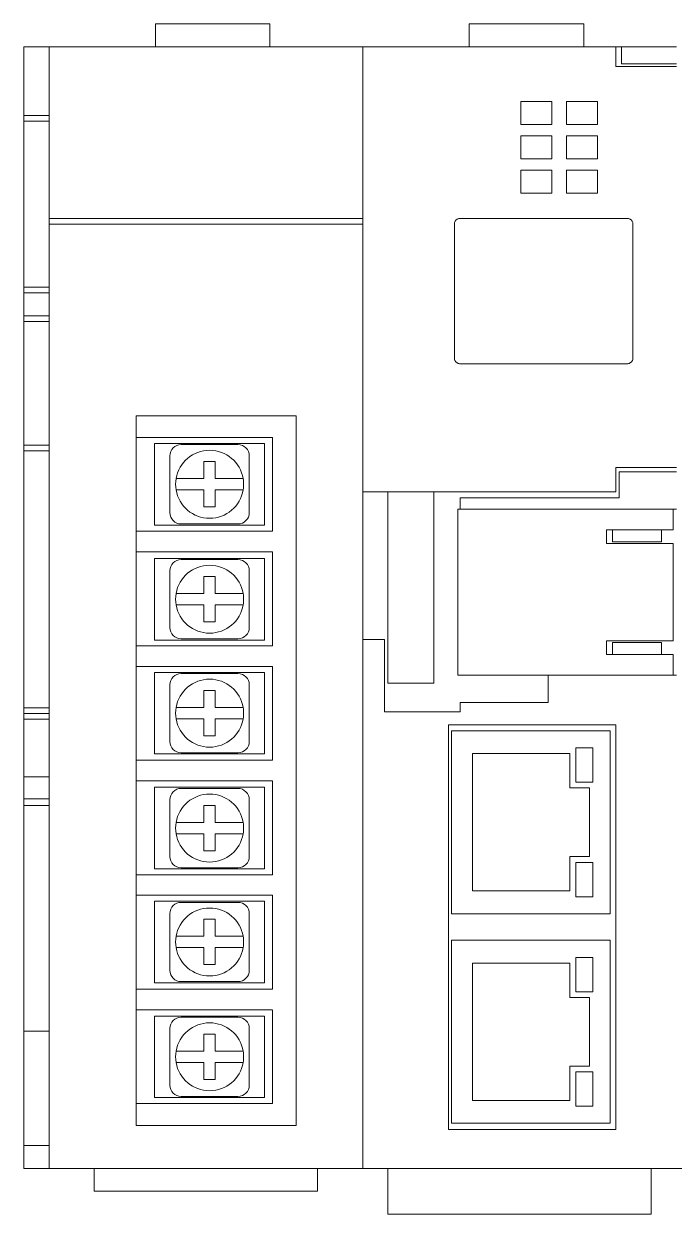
# Model space of a CAD drawing. Header units: millimetres. Extents: x 103 to 403, y 125 to 449.
# Drawn here: x 265.4 to 322.2, y 300.1 to 404.1 of the extents above; entities that cross this region are included whole.
import ezdxf

# ---------------------------------------------------------------- set-up
doc = ezdxf.new("R2010")
doc.units = ezdxf.units.MM
doc.layers.add('Top$1', color=7, linetype='Continuous', true_color=0xffffff)

msp = doc.modelspace()

# ---------------------------------------------------------------- linework, layer by layer
at = {"layer": 'Top$1', "color": 7, "linetype": 'Continuous', "lineweight": 18}
for p, q in [((276.929418, 402.088541), (276.929418, 404.088481)), ((286.929418, 404.088481), (276.929418, 404.088481)), ((286.929418, 404.088481), (286.929418, 402.088541)), ((314.329318, 404.088481), (304.329318, 404.088481)), ((304.329438, 402.088481), (304.329438, 404.088481)), ((314.329318, 404.088481), (314.329318, 402.088481)), ((265.429418, 402.088541), (265.429418, 396.088481)), ((267.629368, 402.088541), (265.429418, 402.088541)), ((267.629368, 402.088541), (295.029398, 402.088541)), ((267.629368, 387.088541), (267.629368, 402.088541)), ((267.629368, 402.088541), (295.029398, 402.088541)), ((295.029398, 387.088541), (295.029398, 402.088541)), ((295.029398, 402.088481), (295.029398, 363.188521)), ((317.129378, 402.088481), (295.029398, 402.088481)), ((317.629378, 402.088481), (317.129378, 402.088481)), ((317.129378, 400.348481), (317.129378, 402.088481)), ((317.629378, 400.588481), (317.629378, 402.088481)), ((317.629378, 402.088481), (322.429298, 402.088481)), ((322.429418, 400.588481), (317.629378, 400.588481)), ((322.429418, 400.348481), (317.129378, 400.348481)), ((308.829318, 397.288501), (308.829318, 395.288501)), ((311.529398, 397.288501), (308.829438, 397.288501)), ((311.529398, 395.288501), (311.529398, 397.288501)), ((315.529278, 397.288501), (312.829318, 397.288501)), ((312.829318, 397.288501), (312.829318, 395.288501)), ((315.529278, 395.288501), (315.529278, 397.288501)), ((265.429418, 396.088481), (267.629368, 396.088481)), ((265.429418, 396.088481), (265.429418, 395.588481)), ((265.429418, 395.588481), (267.629368, 395.588481)), ((265.429418, 395.588481), (265.429418, 381.088481)), ((308.829318, 395.288501), (311.529398, 395.288501)), ((312.829318, 395.288501), (315.529398, 395.288501)), ((308.829318, 394.288501), (308.829318, 392.288501)), ((311.529398, 394.288501), (308.829438, 394.288501)), ((311.529398, 392.288501), (311.529398, 394.288501)), ((312.829318, 394.288501), (312.829318, 392.288501)), ((315.529278, 394.288501), (312.829318, 394.288501)), ((315.529278, 392.288501), (315.529278, 394.288501)), ((308.829318, 392.288501), (311.529398, 392.288501)), ((312.829318, 392.288501), (315.529398, 392.288501)), ((308.829318, 391.288501), (308.829318, 389.288501)), ((311.529398, 391.288501), (308.829438, 391.288501)), ((311.529398, 389.288501), (311.529398, 391.288501)), ((312.829318, 391.288501), (312.829318, 389.288501)), ((315.529278, 391.288501), (312.829318, 391.288501)), ((315.529278, 389.288501), (315.529278, 391.288501)), ((308.829318, 389.288501), (311.529398, 389.288501)), ((312.829318, 389.288501), (315.529398, 389.288501)), ((267.629368, 387.088541), (267.629368, 386.588541)), ((295.029398, 387.088541), (267.629368, 387.088541)), ((295.029398, 387.088541), (295.029398, 386.588541)), ((303.124858, 386.882421), (303.096418, 386.838541)), ((303.157818, 386.923141), (303.124858, 386.882421)), ((303.194798, 386.960121), (303.157818, 386.923141)), ((303.235458, 386.993021), (303.194798, 386.960121)), ((303.279398, 387.021521), (303.235458, 386.993021)), ((303.326018, 387.045321), (303.279398, 387.021521)), ((303.374858, 387.064061), (303.326018, 387.045321)), ((303.425398, 387.077621), (303.374858, 387.064061)), ((303.477158, 387.085801), (303.425398, 387.077621)), ((303.529398, 387.088541), (303.477158, 387.085801)), ((318.129378, 387.088541), (303.529398, 387.088541)), ((318.181618, 387.085801), (318.129378, 387.088541)), ((318.233378, 387.077621), (318.181618, 387.085801)), ((318.283918, 387.064061), (318.233378, 387.077621)), ((318.332738, 387.045321), (318.283918, 387.064061)), ((318.379378, 387.021521), (318.332738, 387.045321)), ((318.423318, 386.993021), (318.379378, 387.021521)), ((318.463958, 386.960121), (318.423318, 386.993021)), ((318.500958, 386.923141), (318.463958, 386.960121)), ((318.533918, 386.882421), (318.500958, 386.923141)), ((318.562358, 386.838541), (318.533918, 386.882421)), ((295.029398, 386.588541), (267.629368, 386.588541)), ((267.629368, 304.088541), (267.629368, 386.588541)), ((295.029398, 304.088541), (295.029398, 386.588541)), ((303.032078, 386.640781), (303.029398, 386.588541)), ((303.029398, 386.588541), (303.029398, 374.888521)), ((303.040378, 386.692481), (303.032078, 386.640781)), ((303.053818, 386.743021), (303.040378, 386.692481)), ((303.072618, 386.791901), (303.053818, 386.743021)), ((303.096418, 386.838541), (303.072618, 386.791901)), ((318.586158, 386.791901), (318.562358, 386.838541)), ((318.604958, 386.743021), (318.586158, 386.791901)), ((318.618378, 386.692481), (318.604958, 386.743021)), ((318.626678, 386.640781), (318.618378, 386.692481)), ((318.629378, 386.588541), (318.626678, 386.640781)), ((318.629378, 374.888521), (318.629378, 386.588541)), ((265.429418, 380.588541), (265.429418, 381.088481)), ((265.429418, 381.088481), (267.629368, 381.088481)), ((265.429418, 378.588541), (265.429418, 380.588541)), ((267.629368, 380.588541), (265.429418, 380.588541)), ((265.429418, 378.088481), (265.429418, 378.588541)), ((267.629368, 378.588541), (265.429418, 378.588541)), ((265.429418, 378.088481), (265.429418, 367.288501)), ((267.629368, 378.088481), (265.429418, 378.088481)), ((303.029398, 374.888521), (303.032078, 374.836281)), ((303.032078, 374.836281), (303.040378, 374.784581)), ((303.040378, 374.784581), (303.053818, 374.734041)), ((303.053818, 374.734041), (303.072618, 374.685161)), ((303.072618, 374.685161), (303.096418, 374.638521)), ((303.096418, 374.638521), (303.124858, 374.594641)), ((303.124858, 374.594641), (303.157818, 374.553941)), ((303.157818, 374.553941), (303.194798, 374.516941)), ((303.194798, 374.516941), (303.235458, 374.484041)), ((303.235458, 374.484041), (303.279398, 374.455541)), ((303.279398, 374.455541), (303.326018, 374.431741)), ((303.326018, 374.431741), (303.374858, 374.413001)), ((303.374858, 374.413001), (303.425398, 374.399461)), ((318.233378, 374.399461), (318.283918, 374.413001)), ((318.283918, 374.413001), (318.332738, 374.431741)), ((318.332738, 374.431741), (318.379378, 374.455541)), ((318.379378, 374.455541), (318.423318, 374.484041)), ((318.423318, 374.484041), (318.463958, 374.516941)), ((318.463958, 374.516941), (318.500958, 374.553941)), ((318.500958, 374.553941), (318.533918, 374.594641)), ((318.533918, 374.594641), (318.562358, 374.638521)), ((318.562358, 374.638521), (318.586158, 374.685161)), ((318.586158, 374.685161), (318.604958, 374.734041)), ((318.604958, 374.734041), (318.618378, 374.784581)), ((318.618378, 374.784581), (318.626678, 374.836281)), ((318.626678, 374.836281), (318.629378, 374.888521)), ((303.425398, 374.399461), (303.477158, 374.391281)), ((303.477158, 374.391281), (303.529398, 374.388521)), ((303.529398, 374.388521), (318.129378, 374.388521)), ((318.129378, 374.388521), (318.181618, 374.391281)), ((318.181618, 374.391281), (318.233378, 374.399461)), ((289.229348, 369.848481), (275.229348, 369.848481)), ((275.229468, 369.848481), (275.229468, 307.848551)), ((289.229348, 307.848551), (289.229348, 369.848481)), ((265.429418, 366.788501), (265.429418, 367.288501)), ((267.629368, 367.288501), (265.429418, 367.288501)), ((287.139348, 367.948521), (275.229468, 367.948521)), ((286.456378, 367.420321), (276.854328, 367.420231)), ((276.854328, 367.420231), (276.854448, 360.292971)), ((284.130088, 367.321401), (279.180628, 367.321341)), ((286.456498, 360.293081), (286.456378, 367.420341)), ((287.139348, 359.748581), (287.139348, 367.948521)), ((267.629368, 366.788501), (265.429418, 366.788501)), ((265.429418, 366.788501), (265.429418, 344.338541)), ((278.190878, 366.331381), (278.190878, 361.381891)), ((285.120078, 361.381951), (285.120078, 366.331471)), ((282.150468, 365.836481), (281.160608, 365.836481)), ((281.160608, 365.836441), (281.160608, 364.713921)), ((282.150468, 364.713951), (282.150468, 365.836481)), ((317.129378, 363.188521), (317.129378, 365.338541)), ((317.129378, 365.338541), (322.429418, 365.338541)), ((280.798298, 364.351641), (278.727258, 364.351611)), ((281.160608, 364.351611), (280.798298, 364.351611)), ((281.160608, 364.713921), (281.160608, 364.351611)), ((282.150598, 364.351611), (282.150598, 364.713921)), ((282.512898, 364.351611), (282.150598, 364.351611)), ((284.583698, 364.351641), (282.512898, 364.351611)), ((317.429418, 362.688521), (317.429418, 364.938521)), ((317.429418, 364.938521), (322.429418, 364.938521)), ((278.727258, 363.361591), (280.798298, 363.361621)), ((280.798298, 363.361621), (281.160608, 363.361621)), ((281.160608, 363.361651), (281.160608, 362.999321)), ((281.160608, 362.999381), (281.160608, 361.876881)), ((282.150598, 363.361741), (282.512898, 363.361741)), ((282.150598, 362.999411), (282.150598, 363.361741)), ((282.150598, 361.876821), (282.150598, 362.999321)), ((282.512898, 363.361741), (284.583698, 363.361741)), ((295.029398, 363.188521), (295.029398, 350.288501)), ((295.029398, 363.188521), (317.129378, 363.188521)), ((297.229338, 363.188521), (297.229338, 346.473481)), ((297.229338, 363.188521), (297.229338, 346.473481)), ((301.229338, 363.188521), (301.229338, 346.473481)), ((301.229338, 346.473481), (301.229338, 363.188521)), ((303.529398, 361.688521), (303.529398, 362.688521)), ((303.529398, 362.688521), (317.429418, 362.688521)), ((281.160728, 361.876881), (282.150598, 361.876881)), ((303.329318, 361.688521), (322.129378, 361.688521)), ((303.329318, 347.188521), (303.329318, 361.688521)), ((322.429418, 361.688521), (303.529398, 361.688521)), ((322.129378, 361.688521), (322.129378, 359.888521)), ((276.854448, 360.292901), (286.456498, 360.293011)), ((279.180748, 360.391961), (284.130208, 360.392021)), ((316.329318, 359.888521), (316.329318, 358.688521)), ((322.129378, 359.888521), (316.329318, 359.888521)), ((316.829318, 358.838481), (316.829318, 359.888521)), ((316.829318, 359.888521), (321.129378, 359.888521)), ((321.129378, 359.888521), (321.129378, 358.838481)), ((287.139348, 359.748581), (275.229468, 359.748581)), ((321.129378, 358.838481), (316.829318, 358.838481)), ((287.139348, 357.948521), (275.229468, 357.948521)), ((287.139348, 349.748581), (287.139348, 357.948521)), ((316.329318, 358.688521), (322.129378, 358.688521)), ((322.129378, 358.688521), (322.129378, 350.188521)), ((286.456548, 357.381011), (276.854498, 357.380921)), ((276.854498, 357.380971), (276.854628, 350.253711)), ((284.130258, 357.282091), (279.180798, 357.282031)), ((286.456678, 350.253771), (286.456548, 357.381031)), ((278.191048, 356.292071), (278.191048, 351.342581)), ((282.150648, 355.797171), (281.160778, 355.797171)), ((281.160778, 355.797141), (281.160778, 354.674611)), ((282.150648, 354.674641), (282.150648, 355.797171)), ((285.120248, 351.342641), (285.120248, 356.292161)), ((281.160778, 354.674611), (281.160778, 354.312301)), ((282.150768, 354.312301), (282.150768, 354.674611)), ((280.798468, 354.312331), (278.727428, 354.312301)), ((281.160778, 354.312301), (280.798468, 354.312301)), ((282.513068, 354.312301), (282.150768, 354.312301)), ((284.583868, 354.312331), (282.513068, 354.312301)), ((278.727428, 353.322281), (280.798468, 353.322311)), ((280.798468, 353.322311), (281.160778, 353.322311)), ((281.160778, 353.322341), (281.160778, 352.960011)), ((281.160778, 352.960071), (281.160778, 351.837571)), ((282.150768, 353.322431), (282.513068, 353.322431)), ((282.150768, 352.960101), (282.150768, 353.322431)), ((282.150768, 351.837511), (282.150768, 352.960011)), ((282.513068, 353.322431), (284.583868, 353.322431)), ((281.160898, 351.837571), (282.150768, 351.837571)), ((287.139348, 349.748581), (275.229468, 349.748581)), ((276.854628, 350.253591), (286.456678, 350.253701)), ((279.180918, 350.352651), (284.130378, 350.352711)), ((295.029398, 350.288501), (296.929418, 350.288501)), ((295.029398, 304.088541), (295.029398, 350.288501)), ((296.929298, 350.288501), (296.929298, 343.988501)), ((316.329318, 350.188521), (316.329318, 348.988501)), ((322.129378, 350.188521), (316.329318, 350.188521)), ((316.829318, 348.988501), (316.829318, 350.038501)), ((316.829318, 350.038501), (321.129378, 350.038501)), ((321.129378, 350.038501), (321.129378, 348.988501)), ((316.329318, 348.988501), (322.129378, 348.988501)), ((321.129378, 348.988501), (316.829318, 348.988501)), ((322.129378, 348.988501), (322.129378, 347.188521)), ((275.229468, 347.948521), (287.139348, 347.948521)), ((286.456718, 347.425111), (276.854668, 347.425021)), ((276.854668, 347.425061), (276.854798, 340.297801)), ((286.456848, 340.297871), (286.456718, 347.425121)), ((287.139348, 339.748581), (287.139348, 347.948521)), ((278.191218, 346.336161), (278.191218, 341.386671)), ((284.130428, 347.326191), (279.180968, 347.326121)), ((285.120418, 341.386731), (285.120418, 346.336261)), ((301.229338, 346.473481), (297.229338, 346.473481)), ((297.229338, 346.473481), (301.229338, 346.473481)), ((322.129378, 347.188521), (303.329318, 347.188521)), ((311.229338, 344.788501), (311.229338, 347.188521)), ((311.229338, 347.188521), (322.429418, 347.188521)), ((282.150818, 345.841261), (281.160948, 345.841261)), ((281.160948, 345.841231), (281.160948, 344.718701)), ((282.150818, 344.718731), (282.150818, 345.841261)), ((265.429418, 343.838541), (265.429418, 344.338541)), ((265.429418, 344.338541), (267.629368, 344.338541)), ((280.798638, 344.356431), (278.727598, 344.356401)), ((281.160948, 344.356401), (280.798638, 344.356401)), ((281.160948, 344.718701), (281.160948, 344.356401)), ((282.150938, 344.356401), (282.150938, 344.718701)), ((282.513238, 344.356401), (282.150938, 344.356401)), ((284.584038, 344.356431), (282.513238, 344.356401)), ((303.529398, 343.988501), (303.529398, 344.788501)), ((303.529398, 344.788501), (311.229338, 344.788501)), ((265.429418, 343.338541), (265.429418, 343.838541)), ((265.429418, 343.838541), (267.629368, 343.838541)), ((265.429418, 343.338541), (265.429418, 338.288501)), ((267.629368, 343.338541), (265.429418, 343.338541)), ((278.727598, 343.366381), (280.798638, 343.366411)), ((280.798638, 343.366411), (281.160948, 343.366411)), ((281.160948, 343.366441), (281.160948, 343.004101)), ((282.150938, 343.366531), (282.513238, 343.366531)), ((282.150938, 343.004191), (282.150938, 343.366531)), ((282.513238, 343.366531), (284.584038, 343.366531)), ((296.929298, 343.988501), (303.529278, 343.988501)), ((281.160948, 343.004161), (281.160948, 341.881671)), ((282.150938, 341.881611), (282.150938, 343.004101)), ((317.129378, 342.828541), (302.529398, 342.828541)), ((302.529398, 307.488511), (302.529398, 342.828541)), ((316.629378, 342.328541), (302.789398, 342.328541)), ((302.789398, 326.328541), (302.789398, 342.328541)), ((316.629378, 326.328541), (316.629378, 342.328541)), ((317.129378, 307.488511), (317.129378, 342.828541)), ((281.161068, 341.881671), (282.150938, 341.881671)), ((276.854798, 340.297691), (286.456848, 340.297801)), ((279.181088, 340.396741), (284.130548, 340.396801)), ((304.629378, 340.328541), (313.129378, 340.328541)), ((304.629378, 328.328541), (304.629378, 340.328541)), ((313.129378, 340.328541), (313.129378, 337.328541)), ((313.629378, 340.828541), (313.629378, 337.828541)), ((315.129378, 340.828541), (313.629378, 340.828541)), ((315.129378, 337.828541), (315.129378, 340.828541)), ((275.229468, 339.748581), (287.139348, 339.748581)), ((267.629368, 338.288501), (265.429418, 338.288501)), ((265.429418, 338.288501), (265.429418, 336.365881)), ((287.139348, 337.948521), (275.229468, 337.948521)), ((286.456898, 337.385381), (276.854848, 337.385291)), ((276.854848, 337.385331), (276.854968, 330.258081)), ((284.130598, 337.286461), (279.181138, 337.286401)), ((286.457018, 330.258141), (286.456898, 337.385391)), ((287.139348, 329.748581), (287.139348, 337.948521)), ((313.129378, 337.328541), (314.829318, 337.328541)), ((313.629378, 337.828541), (315.129378, 337.828541)), ((314.829438, 337.328541), (314.829438, 331.328541)), ((267.629368, 336.365881), (265.429418, 336.365881)), ((265.429418, 336.365881), (265.429418, 335.788501)), ((278.191388, 336.296441), (278.191388, 331.346941)), ((285.120588, 331.347001), (285.120588, 336.296531)), ((267.629368, 335.788501), (265.429418, 335.788501)), ((265.429418, 335.788501), (265.429418, 316.088541)), ((282.150988, 335.801531), (281.161118, 335.801531)), ((281.161118, 335.801501), (281.161118, 334.678971)), ((282.150988, 334.679001), (282.150988, 335.801531)), ((280.798818, 334.316701), (278.727768, 334.316671)), ((281.161118, 334.316671), (280.798818, 334.316671)), ((281.161118, 334.678971), (281.161118, 334.316671)), ((282.151108, 334.316671), (282.151108, 334.678971)), ((282.513408, 334.316671), (282.151108, 334.316671)), ((284.584218, 334.316701), (282.513408, 334.316671)), ((278.727768, 333.326651), (280.798818, 333.326681)), ((280.798818, 333.326681), (281.161118, 333.326681)), ((281.161118, 333.326711), (281.161118, 332.964371)), ((281.161118, 332.964441), (281.161118, 331.841941)), ((282.151108, 333.326801), (282.513408, 333.326801)), ((282.151108, 332.964471), (282.151108, 333.326801)), ((282.151108, 331.841881), (282.151108, 332.964371)), ((282.513408, 333.326801), (284.584218, 333.326801)), ((281.161238, 331.841941), (282.151108, 331.841941)), ((314.829438, 331.328541), (313.129378, 331.328541)), ((313.129378, 331.328541), (313.129378, 328.328541)), ((315.129378, 330.828541), (313.629378, 330.828541)), ((313.629378, 330.828541), (313.629378, 327.828541)), ((315.129378, 327.828541), (315.129378, 330.828541)), ((287.139348, 329.748581), (275.229468, 329.748581)), ((276.854968, 330.257961), (286.457018, 330.258071)), ((279.181258, 330.357011), (284.130718, 330.357071)), ((287.139348, 327.948521), (275.229468, 327.948521)), ((287.139348, 319.748581), (287.139348, 327.948521)), ((313.129378, 328.328541), (304.629378, 328.328541)), ((313.629378, 327.828541), (315.129378, 327.828541)), ((286.457068, 327.433531), (276.855018, 327.433441)), ((276.855018, 327.433491), (276.855138, 320.306231)), ((284.130768, 327.334611), (279.181308, 327.334551)), ((286.457188, 320.306291), (286.457068, 327.433551)), ((278.191558, 326.344591), (278.191558, 321.395091)), ((282.151158, 325.849681), (281.161288, 325.849681)), ((281.161288, 325.849651), (281.161288, 324.727131)), ((282.151158, 324.727161), (282.151158, 325.849681)), ((285.120758, 321.395161), (285.120758, 326.344681)), ((316.629378, 326.328541), (302.789398, 326.328541)), ((281.161288, 324.727131), (281.161288, 324.364821)), ((282.151278, 324.364821), (282.151278, 324.727131)), ((280.798988, 324.364851), (278.727938, 324.364821)), ((281.161288, 324.364821), (280.798988, 324.364821)), ((282.513588, 324.364821), (282.151278, 324.364821)), ((284.584388, 324.364851), (282.513588, 324.364821)), ((316.629378, 324.028541), (302.789398, 324.028541)), ((302.789398, 308.028551), (302.789398, 324.028541)), ((316.629378, 308.028551), (316.629378, 324.028541)), ((278.727938, 323.374801), (280.798988, 323.374831)), ((280.798988, 323.374831), (281.161288, 323.374831)), ((281.161288, 323.374861), (281.161288, 323.012531)), ((281.161288, 323.012591), (281.161288, 321.890091)), ((282.151278, 323.374951), (282.513588, 323.374951)), ((282.151278, 323.012621), (282.151278, 323.374951)), ((282.151278, 321.890031), (282.151278, 323.012531)), ((282.513588, 323.374951), (284.584388, 323.374951)), ((313.629378, 322.528541), (313.629378, 319.528551)), ((315.129378, 322.528541), (313.629378, 322.528541)), ((315.129378, 319.528551), (315.129378, 322.528541)), ((281.161408, 321.890091), (282.151278, 321.890091)), ((304.629378, 322.028541), (313.129378, 322.028541)), ((304.629378, 310.028551), (304.629378, 322.028541)), ((313.129378, 322.028541), (313.129378, 319.028551)), ((279.181428, 320.405171), (284.130888, 320.405231)), ((287.139348, 319.748581), (275.229468, 319.748581)), ((276.855138, 320.306111), (286.457188, 320.306221)), ((313.629378, 319.528551), (315.129378, 319.528551)), ((313.129378, 319.028551), (314.829318, 319.028551)), ((314.829438, 319.028551), (314.829438, 313.028551)), ((287.139348, 317.948531), (275.229468, 317.948531)), ((286.457238, 317.402921), (276.855188, 317.402831)), ((276.855188, 317.402871), (276.855308, 310.275611)), ((284.130938, 317.303991), (279.181478, 317.303931)), ((286.457358, 310.275671), (286.457238, 317.402931)), ((287.139348, 309.748581), (287.139348, 317.924301)), ((278.191738, 316.313971), (278.191738, 311.364481)), ((285.120928, 311.364541), (285.120928, 316.314071)), ((265.429418, 316.088541), (265.429418, 306.088541)), ((265.433448, 316.088541), (267.629368, 316.088541)), ((282.151328, 315.819071), (281.161458, 315.819071)), ((281.161458, 315.819041), (281.161458, 314.696511)), ((282.151328, 314.696541), (282.151328, 315.819071)), ((280.799158, 314.334241), (278.728108, 314.334211)), ((281.161458, 314.334211), (280.799158, 314.334211)), ((281.161458, 314.696511), (281.161458, 314.334211)), ((282.151448, 314.334211), (282.151448, 314.696511)), ((282.513758, 314.334211), (282.151448, 314.334211)), ((284.584558, 314.334241), (282.513758, 314.334211)), ((278.728108, 313.344191), (280.799158, 313.344221)), ((280.799158, 313.344221), (281.161458, 313.344221)), ((281.161458, 313.344251), (281.161458, 312.981911)), ((282.151448, 313.344341), (282.513758, 313.344341)), ((282.151448, 312.982001), (282.151448, 313.344341)), ((282.513758, 313.344341), (284.584558, 313.344341)), ((281.161458, 312.981971), (281.161458, 311.859481)), ((282.151448, 311.859411), (282.151448, 312.981911)), ((314.829438, 313.028551), (313.129378, 313.028551)), ((313.129378, 313.028551), (313.129378, 310.028551)), ((313.629378, 312.528551), (313.629378, 309.528551)), ((315.129378, 312.528551), (313.629378, 312.528551)), ((315.129378, 309.528551), (315.129378, 312.528551)), ((281.161578, 311.859481), (282.151448, 311.859481)), ((276.855308, 310.275501), (286.457358, 310.275611)), ((279.181598, 310.374551), (284.131068, 310.374611)), ((313.129378, 310.028551), (304.629378, 310.028551)), ((287.139348, 309.748581), (275.229468, 309.748581)), ((313.629378, 309.528551), (315.129378, 309.528551)), ((275.229468, 307.848551), (289.229468, 307.848551)), ((316.629378, 308.028551), (302.789398, 308.028551)), ((317.129378, 307.488511), (302.529398, 307.488511)), ((265.429418, 306.088541), (267.629368, 306.088541)), ((265.429418, 306.088541), (265.429418, 304.088541)), ((265.429418, 304.088541), (379.429298, 304.088541)), ((267.629368, 304.088541), (295.029398, 304.088541)), ((271.579318, 302.088541), (271.579318, 304.088541)), ((291.079438, 302.088541), (291.079438, 304.088541)), ((295.029398, 304.088541), (322.429418, 304.088541)), ((297.229338, 300.088541), (297.229338, 304.088541)), ((320.229338, 300.088541), (320.229338, 304.088541)), ((271.579318, 302.088541), (291.079318, 302.088541)), ((297.229338, 300.088541), (320.229338, 300.088541))]:
    msp.add_line(p, q, dxfattribs=at)
for centre, radius, start, end in [((279.180628, 366.331381), 0.989899, 90.00074, 180.00073), ((284.130088, 366.331411), 0.989868, 0.000328, 90.000328), ((281.655478, 363.856651), 2.969645, 9.59476, 170.40662), ((281.655478, 363.856651), 2.96975, 170.40659, 189.59473), ((281.655478, 363.856651), 2.969727, 0.000638, 9.594706), ((281.655478, 363.856651), 2.969645, 189.59476, 350.40662), ((281.655478, 363.856681), 2.969755, 350.40643, 0.0005), ((279.180628, 361.381891), 0.989868, 180.00073, 270.00073), ((284.130208, 361.381951), 0.989899, 270.00034, 0.00033), ((279.180798, 356.292071), 0.989899, 90.00074, 180.00073), ((281.655648, 353.817341), 2.969645, 9.59476, 170.40662), ((284.130258, 356.292101), 0.989868, 0.000328, 90.000328), ((281.655648, 353.817341), 2.96975, 170.40659, 189.59473), ((281.655648, 353.817341), 2.969727, 0.000638, 9.594706), ((281.655648, 353.817371), 2.969755, 350.40643, 0.0005), ((281.655648, 353.817341), 2.969645, 189.59476, 350.40662), ((279.180798, 351.342581), 0.989868, 180.00073, 270.00073), ((284.130378, 351.342641), 0.989899, 270.00034, 0.00033), ((279.180968, 346.336161), 0.989899, 90.00074, 180.00073), ((281.655818, 343.861431), 2.969645, 9.59476, 170.40662), ((284.130428, 346.336201), 0.989868, 0.000328, 90.000328), ((281.655818, 343.861431), 2.96975, 170.40659, 189.59473), ((281.655818, 343.861431), 2.969727, 0.000638, 9.594706), ((281.655818, 343.861431), 2.969645, 189.59476, 350.40662), ((281.655818, 343.861461), 2.969755, 350.40643, 0.0005), ((279.180968, 341.386671), 0.989868, 180.00073, 270.00073), ((284.130548, 341.386731), 0.989899, 270.00034, 0.00033), ((279.181138, 336.296441), 0.989899, 90.00074, 180.00073), ((284.130598, 336.296471), 0.989868, 0.000328, 90.000328), ((281.655988, 333.821701), 2.969645, 9.59476, 170.40662), ((281.655988, 333.821701), 2.96975, 170.40659, 189.59473), ((281.655988, 333.821701), 2.969727, 0.000638, 9.594706), ((281.655988, 333.821701), 2.969645, 189.59476, 350.40662), ((281.655988, 333.821741), 2.969755, 350.40643, 0.0005), ((279.181138, 331.346941), 0.989868, 180.00073, 270.00073), ((284.130718, 331.347001), 0.989899, 270.00034, 0.00033), ((279.181308, 326.344591), 0.989899, 90.00074, 180.00073), ((281.656158, 323.869861), 2.969645, 9.59476, 170.40662), ((284.130768, 326.344621), 0.989868, 0.000328, 90.000328), ((281.656158, 323.869861), 2.96975, 170.40659, 189.59473), ((281.656158, 323.869861), 2.969727, 0.000638, 9.594706), ((281.656158, 323.869891), 2.969755, 350.40643, 0.0005), ((281.656158, 323.869861), 2.969645, 189.59476, 350.40662), ((279.181308, 321.395091), 0.989868, 180.00073, 270.00073), ((284.130888, 321.395161), 0.989899, 270.00034, 0.00033), ((279.181478, 316.313971), 0.989899, 90.00074, 180.00073), ((284.130938, 316.314001), 0.989868, 0.000328, 90.000328), ((281.656338, 313.839241), 2.969645, 9.59476, 170.40662), ((281.656338, 313.839241), 2.96975, 170.40659, 189.59473), ((281.656338, 313.839241), 2.969727, 0.000638, 9.594706), ((281.656338, 313.839241), 2.969645, 189.59476, 350.40662), ((281.656338, 313.839271), 2.969755, 350.40643, 0.0005), ((279.181478, 311.364481), 0.989868, 180.00073, 270.00073), ((284.131068, 311.364541), 0.989899, 270.00034, 0.00033)]:
    msp.add_arc(centre, radius, start, end, dxfattribs=at)

doc.saveas('drawing.dxf')
